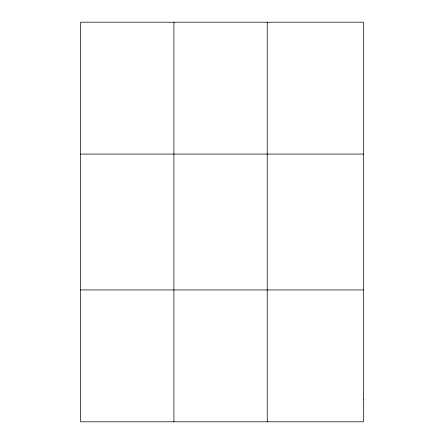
<?xml version="1.0" encoding="UTF-8"?>
<svg xmlns="http://www.w3.org/2000/svg" width="444" height="444" viewBox="0 0 444 444"><rect width="100%" height="100%" fill="white"/><g stroke="black" fill="none" stroke-linecap="round" stroke-linejoin="round"><path stroke-width="0.67" d="M173.931 421.8L173.931 22.2M267.238 421.8L267.238 22.2M80.63 154.068L363.37 154.068M80.63 289.932L363.37 289.932M363.37 399.822L363.37 421.8L80.63 421.8L80.63 22.2L363.37 22.2L363.37 399.822"/></g></svg>
